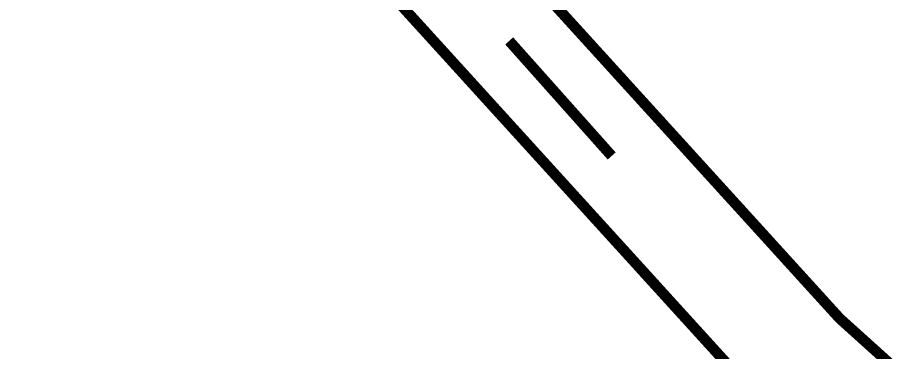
# Model space of a CAD drawing. Header units: inches. Extents: x -885 to 26362, y -28010 to 990.
# Drawn here: x 4281.7 to 4291.36, y -2372.22 to -2368.54 of the extents above; entities that cross this region are included whole.
import ezdxf

# ---------------------------------------------------------------- set-up
doc = ezdxf.new("R2010")
doc.units = ezdxf.units.IN
doc.header["$MEASUREMENT"] = 0
doc.layers.add('Text', color=7, linetype='Continuous')
doc.styles.add('Text', font='times.ttf', dxfattribs={"height": 240})

msp = doc.modelspace()

# ---------------------------------------------------------------- linework, layer by layer
at = {"layer": 'Text', "const_width": 0.117725}
for points in [[(4281.54766, -2361.481717), (4284.020408, -2364.467718), (4286.427158, -2367.085785), (4290.769867, -2371.859689), (4293.440612, -2374.26513), (4298.179313, -2378.456625), (4301.840036, -2381.355727), (4304.884773, -2383.69091), (4306.816333, -2385.177439), (4307.212324, -2385.275432), (4310.507856, -2385.323504), (4316.469731, -2385.297619), (4318.92488, -2385.591597), (4321.982816, -2386.100049), (4323.681181, -2386.497566), (4326.787516, -2387.209399), (4329.273464, -2387.758528), (4332.168604, -2388.178232)], [(4280.59484, -2362.29995), (4283.073965, -2365.293651), (4285.500473, -2367.93321), (4289.883036, -2372.750925), (4292.60442, -2375.201976), (4297.372929, -2379.419837), (4301.068081, -2382.346205), (4304.119735, -2384.686692), (4306.259114, -2386.333159), (4307.050246, -2386.528934), (4310.501423, -2386.579276), (4316.397535, -2386.553677), (4318.747157, -2386.835019), (4321.736481, -2387.332063), (4323.397845, -2387.72092), (4326.511841, -2388.434508), (4329.047654, -2388.994651), (4332.009529, -2389.42403)], [(4287.123365, -2368.799731), (4288.254141, -2370.068088)]]:
    msp.add_lwpolyline(points, dxfattribs=at)

# ---------------------------------------------------------------- texts
at = {"layer": 'Text', "insert": (4272.937546, -2365.70957), "char_height": 1.0202827, "attachment_point": 1, "rotation": 316.0799515, "style": 'Text'}
msp.add_mtext('{\\T1.25;\\LDHAKA TO KUSHTIA HIGH WAY}', dxfattribs=at)

doc.saveas('drawing.dxf')
